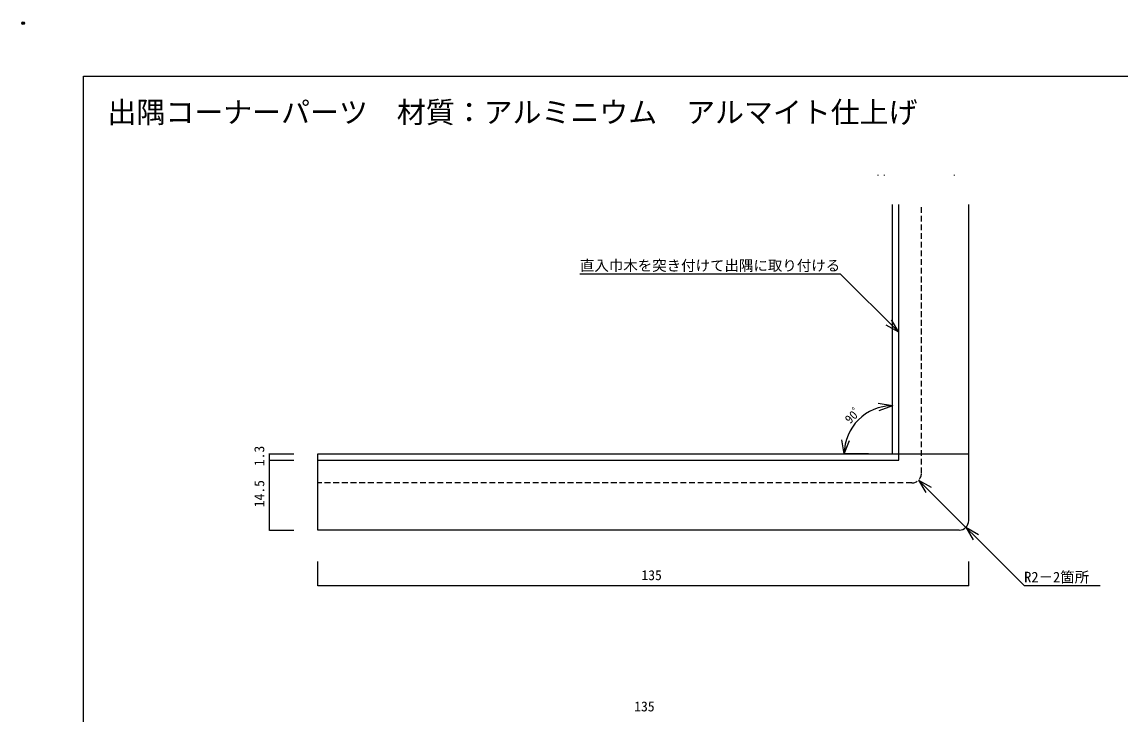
# Model space of a CAD drawing. Units: millimetres on the paper. Extents: x -210 to 210, y -149 to 149.
# Drawn here: x -210.2 to 17.5, y 5.2 to 148.8 of the extents above; entities that cross this region are included whole.
import ezdxf
from ezdxf.enums import TextEntityAlignment as Align

# ---------------------------------------------------------------- set-up
doc = ezdxf.new("R2010")
doc.units = ezdxf.units.MM
doc.header["$PDMODE"] = 32
doc.header["$PDSIZE"] = 0.5
doc.linetypes.add('DASHED1', pattern=[1.8, 1.2, -0.6])
for name, color, linetype in [('0-0', 7, 'Continuous'), ('1-0', 5, 'Continuous'), ('1-1', 7, 'Continuous'), ('2-0', 5, 'Continuous'), ('2-1', 5, 'Continuous'), ('3-0', 5, 'Continuous'), ('3-1', 6, 'Continuous')]:
    doc.layers.add(name, color=color, linetype=linetype)
doc.styles.add('ＭＳ ゴシック', font='')
doc.styles.get('ＭＳ ゴシック').set_extended_font_data('MS Gothic')

msp = doc.modelspace()

# ---------------------------------------------------------------- linework, layer by layer
at = {"layer": '0-0', "color": 2}
for p, q in [((-197.5, -137.5), (-197.5, 137.5)), ((-197.5, 137.5), (197.5, 137.5))]:
    msp.add_line(p, q, dxfattribs=at)
at = {"layer": '0-0'}
msp.add_point((-210, 148.5), dxfattribs=at)
at = {"layer": '1-0', "color": 7, "linetype": 'DASHED1'}
for p, q in [((-23.677, 55.136), (-23.677, 110.913)), ((-25.677, 53.136), (-148.877, 53.136))]:
    msp.add_line(p, q, dxfattribs=at)
msp.add_arc((-25.677, 55.136), 2, 270, 0, dxfattribs=at)
at = {"layer": '1-1'}
for p, q in [((-29.677, 59.136), (-29.677, 110.913)), ((-28.377, 57.836), (-28.377, 110.913)), ((-13.877, 45.336), (-13.877, 110.913)), ((-148.877, 59.136), (-13.877, 59.136)), ((-148.877, 57.836), (-28.377, 57.836))]:
    msp.add_line(p, q, dxfattribs=at)
msp.add_lwpolyline([(-15.877, 43.336), (-148.877, 43.336), (-148.877, 59.136)], dxfattribs=at)
msp.add_arc((-15.877, 45.336), 2, 270, 0, dxfattribs=at)
at = {"layer": '2-0', "color": 6}
for p, q in [((-29.677, 69.136), (-32.636, 69.628)), ((-29.677, 69.136), (-32.486, 68.082)), ((-39.677, 59.136), (-40.168, 62.096)), ((-39.677, 59.136), (-38.623, 61.945))]:
    msp.add_line(p, q, dxfattribs=at)
at = {"layer": '2-0'}
for p, q in [((-29.634, 69.179), (-29.719, 69.094)), ((-29.677, 64.136), (-29.677, 69.136)), ((-158.877, 59.076), (-158.877, 59.196)), ((-158.877, 57.776), (-158.877, 57.896)), ((-39.634, 59.179), (-39.719, 59.094)), ((-34.677, 59.136), (-39.677, 59.136)), ((-158.877, 43.276), (-158.877, 43.396)), ((-148.877, 31.776), (-148.877, 31.896)), ((-13.877, 31.776), (-13.877, 31.896))]:
    msp.add_line(p, q, dxfattribs=at)
msp.add_arc((-29.677, 59.136), 10, 90, 180, dxfattribs=at)
at = {"layer": '2-1'}
for p, q in [((-158.877, 59.136), (-153.877, 59.136)), ((-158.877, 57.836), (-158.877, 59.136)), ((-158.877, 57.836), (-158.877, 58.636)), ((-158.877, 43.336), (-158.877, 57.836)), ((-158.877, 57.836), (-153.877, 57.836)), ((-158.877, 43.336), (-153.877, 43.336)), ((-148.877, 31.836), (-148.877, 36.836)), ((-13.877, 31.836), (-13.877, 36.836)), ((-148.877, 31.836), (-13.877, 31.836))]:
    msp.add_line(p, q, dxfattribs=at)
at = {"layer": '3-0'}
for p, q in [((-32.635, 116.922), (-32.635, 117.042)), ((-31.335, 116.922), (-31.335, 117.042)), ((-16.835, 116.922), (-16.835, 117.042))]:
    msp.add_line(p, q, dxfattribs=at)
at = {"layer": '3-1'}
for p, q in [((-40.463, 96.46), (-94.523, 96.46)), ((-28.377, 84.375), (-40.463, 96.46)), ((-28.377, 84.375), (-29.877, 86.973)), ((-28.377, 84.375), (-30.975, 85.875)), ((-24.263, 53.722), (-2.377, 31.836)), ((-24.263, 53.722), (-21.665, 52.222)), ((-24.263, 53.722), (-22.763, 51.124)), ((-14.463, 43.922), (-11.865, 42.422)), ((-14.463, 43.922), (-12.963, 41.324)), ((-2.377, 31.836), (13.397, 31.836))]:
    msp.add_line(p, q, dxfattribs=at)

# ---------------------------------------------------------------- texts
at = {"layer": '2-0', "color": 7, "style": 'ＭＳ ゴシック'}
msp.add_text('90ﾟ', height=1.833, rotation=45, dxfattribs=at).set_placement((-38.091, 64.864), align=Align.BOTTOM_LEFT)
at = {"layer": '2-1', "color": 7, "style": 'ＭＳ ゴシック'}
for s, p in [('1.3', (-159.377, 56.611)), ('14.5', (-159.377, 48.086))]:
    msp.add_text(s, height=2.069, rotation=90, dxfattribs=at).set_placement(p, align=Align.BOTTOM_LEFT)
for p in [(-81.752, 32.336), (-83.252, 5.11)]:
    msp.add_text('135', height=2.069, dxfattribs=at).set_placement(p, align=Align.BOTTOM_LEFT)
at = {"layer": '3-0', "color": 7, "style": 'ＭＳ ゴシック'}
msp.add_text('出隅コーナーパーツ\u3000材質：アルミニウム\u3000アルマイト仕上げ', height=4.399, dxfattribs=at).set_placement((-192.5, 126.5), align=Align.BOTTOM_LEFT)
at = {"layer": '3-1', "color": 7, "style": 'ＭＳ ゴシック'}
for s, p in [('直入巾木を突き付けて出隅に取り付ける', (-94.523, 96.46)), ('R2－2箇所', (-2.377, 31.836))]:
    msp.add_text(s, height=2.199, dxfattribs=at).set_placement(p, align=Align.BOTTOM_LEFT)

doc.saveas('drawing.dxf')
